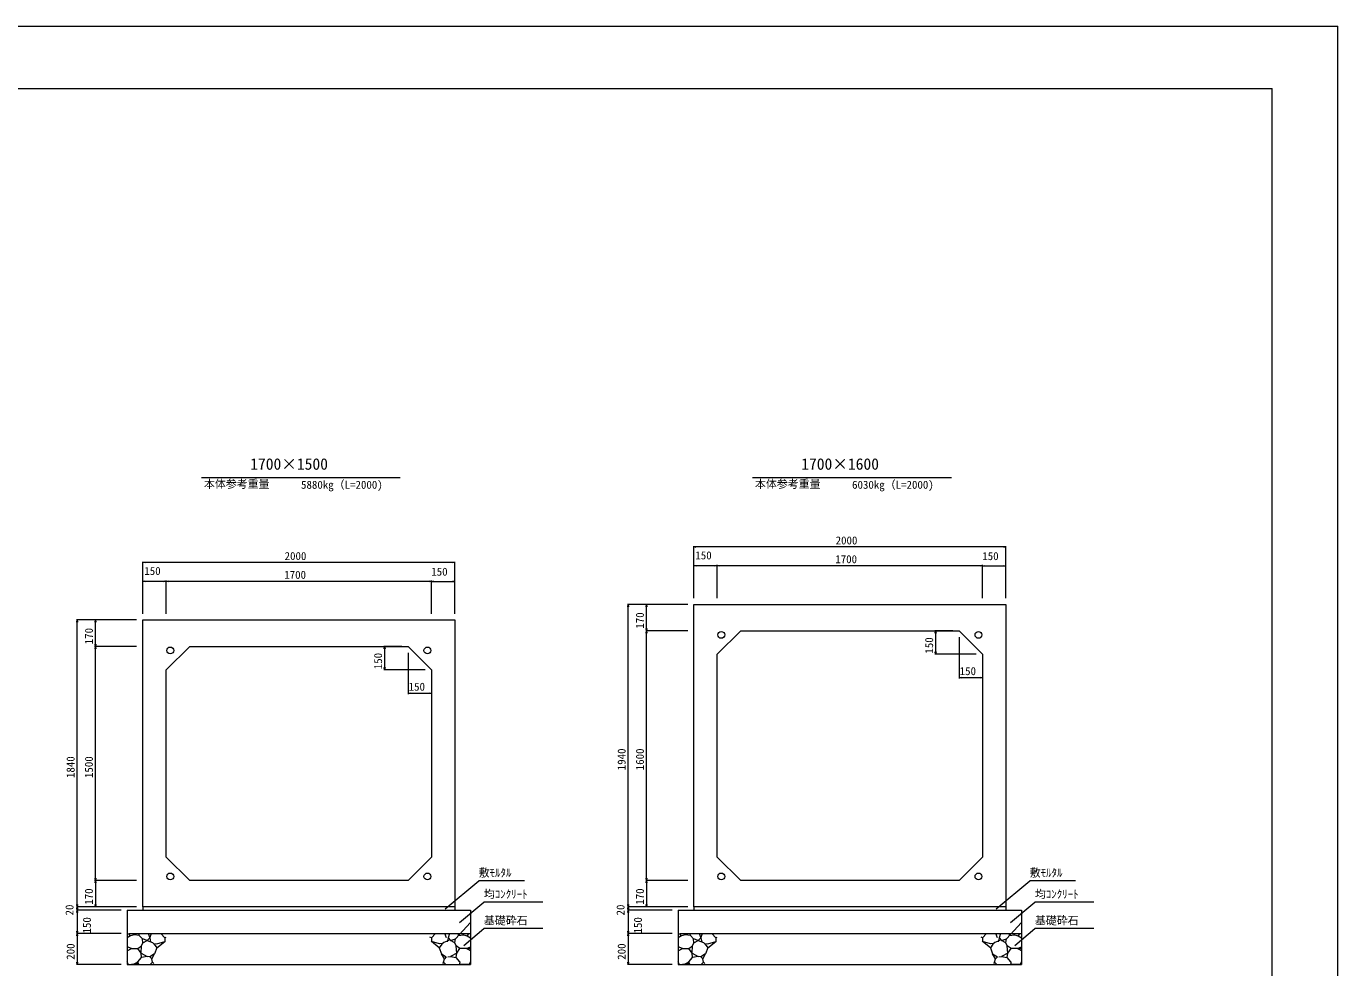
# Model space of a CAD drawing. Units: millimetres on the paper. Extents: x 0 to 841, y 0 to 594.
# Drawn here: x 420.5 to 841, y 292.2 to 594 of the extents above; entities that cross this region are included whole.
import ezdxf
from ezdxf.enums import TextEntityAlignment as Align

# ---------------------------------------------------------------- set-up
doc = ezdxf.new("R2010")
doc.units = ezdxf.units.MM
for name, color, linetype, lineweight in [('0_2', 7, 'Continuous', 9), ('D-STR-DIM（寸法）', 7, 'Continuous', 18), ('D-STR-HTXT（旗揚げ）', 4, 'Continuous', 18), ('D-STR-STR1（構造物）', 7, 'Continuous', 18), ('D-STR-STRn（構造物）', 5, 'Continuous', 18), ('D-STR（構造物外形線）', 1, 'Continuous', 18), ('D-TTL(外枠）', 2, 'Continuous', 18), ('DEFPOINTS_3', 8, 'Continuous', 18)]:
    doc.layers.add(name, color=color, linetype=linetype, lineweight=lineweight)
doc.layers.add('D-STR-TXT（文字）', color=7, linetype='Continuous')
doc.styles.add('ＭＳ ゴシック', font='')
doc.styles.get('ＭＳ ゴシック').set_extended_font_data('MS Gothic')

msp = doc.modelspace()

# ---------------------------------------------------------------- linework, layer by layer
at = {"layer": '0_2'}
for p, q in [((634.574, 427.057), (635.324, 427.182)), ((635.324, 426.932), (634.574, 427.057)), ((733.824, 427.182), (734.574, 427.057)), ((734.574, 427.057), (733.824, 426.932)), ((457.906, 422.057), (458.656, 422.182)), ((458.656, 421.932), (457.906, 422.057)), ((557.156, 422.182), (557.906, 422.057)), ((557.906, 422.057), (557.156, 421.932)), ((634.574, 421.041), (635.324, 421.166)), ((635.324, 420.916), (634.574, 421.041)), ((641.324, 421.166), (642.074, 421.041)), ((642.074, 421.041), (641.324, 420.916)), ((642.074, 421.041), (642.824, 421.166)), ((642.824, 420.916), (642.074, 421.041)), ((726.324, 421.166), (727.074, 421.041)), ((727.074, 421.041), (726.324, 420.916)), ((727.074, 421.041), (727.824, 421.166)), ((727.824, 420.916), (727.074, 421.041)), ((733.824, 421.166), (734.574, 421.041)), ((734.574, 421.041), (733.824, 420.916)), ((457.906, 416.041), (458.656, 416.166)), ((458.656, 415.916), (457.906, 416.041)), ((464.656, 416.166), (465.406, 416.041)), ((465.406, 416.041), (464.656, 415.916)), ((465.406, 416.041), (466.156, 416.166)), ((466.156, 415.916), (465.406, 416.041)), ((549.656, 416.166), (550.406, 416.041)), ((550.406, 416.041), (549.656, 415.916)), ((550.406, 416.041), (551.156, 416.166)), ((551.156, 415.916), (550.406, 416.041)), ((557.156, 416.166), (557.906, 416.041)), ((557.906, 416.041), (557.156, 415.916)), ((613.363, 407.916), (613.488, 408.666)), ((613.488, 408.666), (613.613, 407.916)), ((619.228, 407.916), (619.353, 408.666)), ((619.353, 408.666), (619.478, 407.916)), ((436.695, 402.916), (436.82, 403.666)), ((436.82, 403.666), (436.945, 402.916)), ((442.56, 402.916), (442.685, 403.666)), ((442.685, 403.666), (442.81, 402.916)), ((619.353, 400.166), (619.228, 400.916)), ((619.228, 399.416), (619.353, 400.166)), ((619.478, 400.916), (619.353, 400.166)), ((619.353, 400.166), (619.478, 399.416)), ((711.949, 399.416), (712.074, 400.166)), ((712.074, 400.166), (712.199, 399.416)), ((442.685, 395.166), (442.56, 395.916)), ((442.81, 395.916), (442.685, 395.166)), ((442.56, 394.416), (442.685, 395.166)), ((442.685, 395.166), (442.81, 394.416)), ((535.281, 394.416), (535.406, 395.166)), ((535.406, 395.166), (535.531, 394.416)), ((712.074, 392.666), (711.949, 393.416)), ((712.199, 393.416), (712.074, 392.666)), ((535.406, 387.666), (535.281, 388.416)), ((535.531, 388.416), (535.406, 387.666)), ((719.574, 385.166), (720.324, 385.291)), ((720.324, 385.041), (719.574, 385.166)), ((726.324, 385.291), (727.074, 385.166)), ((727.074, 385.166), (726.324, 385.041)), ((542.906, 380.166), (543.656, 380.291)), ((543.656, 380.041), (542.906, 380.166)), ((549.656, 380.291), (550.406, 380.166)), ((550.406, 380.166), (549.656, 380.041)), ((442.685, 320.166), (442.56, 320.916)), ((442.56, 319.416), (442.685, 320.166)), ((442.81, 320.916), (442.685, 320.166)), ((442.685, 320.166), (442.81, 319.416)), ((619.353, 320.166), (619.228, 320.916)), ((619.228, 319.416), (619.353, 320.166)), ((619.478, 320.916), (619.353, 320.166)), ((619.353, 320.166), (619.478, 319.416)), ((436.82, 311.666), (436.695, 312.416)), ((436.695, 310.916), (436.82, 311.666)), ((436.82, 310.666), (436.695, 311.416)), ((436.945, 312.416), (436.82, 311.666)), ((436.82, 311.666), (436.945, 310.916)), ((436.945, 311.416), (436.82, 310.666)), ((442.685, 311.666), (442.56, 312.416)), ((442.81, 312.416), (442.685, 311.666)), ((613.488, 311.666), (613.363, 312.416)), ((613.363, 310.916), (613.488, 311.666)), ((613.488, 310.666), (613.363, 311.416)), ((613.613, 312.416), (613.488, 311.666)), ((613.488, 311.666), (613.613, 310.916)), ((613.613, 311.416), (613.488, 310.666)), ((619.353, 311.666), (619.228, 312.416)), ((619.478, 312.416), (619.353, 311.666)), ((436.695, 309.916), (436.82, 310.666)), ((436.82, 310.666), (436.945, 309.916)), ((613.363, 309.916), (613.488, 310.666)), ((613.488, 310.666), (613.613, 309.916)), ((436.82, 303.166), (436.695, 303.916)), ((436.695, 302.416), (436.82, 303.166)), ((436.945, 303.916), (436.82, 303.166)), ((436.82, 303.166), (436.945, 302.416)), ((613.488, 303.166), (613.363, 303.916)), ((613.363, 302.416), (613.488, 303.166)), ((613.613, 303.916), (613.488, 303.166)), ((613.488, 303.166), (613.613, 302.416)), ((436.82, 293.166), (436.695, 293.916)), ((436.945, 293.916), (436.82, 293.166)), ((613.488, 293.166), (613.363, 293.916)), ((613.613, 293.916), (613.488, 293.166))]:
    msp.add_line(p, q, dxfattribs=at)
at = {"layer": '0_2', "color": 9, "lineweight": 18}
for p, q in [((634.574, 427.057), (634.674, 427.057)), ((734.574, 427.057), (734.474, 427.057)), ((457.906, 422.057), (458.006, 422.057)), ((557.906, 422.057), (557.806, 422.057)), ((634.574, 421.041), (634.674, 421.041)), ((642.074, 421.041), (641.974, 421.041)), ((642.074, 421.041), (642.174, 421.041)), ((727.074, 421.041), (726.974, 421.041)), ((727.074, 421.041), (727.174, 421.041)), ((734.574, 421.041), (734.474, 421.041)), ((457.906, 416.041), (458.006, 416.041)), ((465.406, 416.041), (465.306, 416.041)), ((465.406, 416.041), (465.506, 416.041)), ((550.406, 416.041), (550.306, 416.041)), ((550.406, 416.041), (550.506, 416.041)), ((557.906, 416.041), (557.806, 416.041)), ((613.488, 408.666), (613.488, 408.566)), ((619.353, 408.666), (619.353, 408.566)), ((436.82, 403.666), (436.82, 403.566)), ((442.685, 403.666), (442.685, 403.566)), ((619.353, 400.166), (619.353, 400.266)), ((619.353, 400.166), (619.353, 400.066)), ((712.074, 400.166), (712.074, 400.066)), ((442.685, 395.166), (442.685, 395.266)), ((442.685, 395.166), (442.685, 395.066)), ((535.406, 395.166), (535.406, 395.066)), ((712.074, 392.666), (712.074, 392.766)), ((535.406, 387.666), (535.406, 387.766)), ((719.574, 385.166), (719.674, 385.166)), ((727.074, 385.166), (726.974, 385.166)), ((542.906, 380.166), (543.006, 380.166)), ((550.406, 380.166), (550.306, 380.166)), ((442.685, 320.166), (442.685, 320.266)), ((442.685, 320.166), (442.685, 320.066)), ((619.353, 320.166), (619.353, 320.266)), ((619.353, 320.166), (619.353, 320.066)), ((436.82, 311.666), (436.82, 311.766)), ((436.82, 311.666), (436.82, 311.566)), ((442.685, 311.666), (442.685, 311.766)), ((613.488, 311.666), (613.488, 311.766)), ((613.488, 311.666), (613.488, 311.566)), ((619.353, 311.666), (619.353, 311.766)), ((436.82, 310.666), (436.82, 310.766)), ((436.82, 310.666), (436.82, 310.566)), ((613.488, 310.666), (613.488, 310.766)), ((613.488, 310.666), (613.488, 310.566)), ((436.82, 303.166), (436.82, 303.266)), ((436.82, 303.166), (436.82, 303.066)), ((613.488, 303.166), (613.488, 303.266)), ((613.488, 303.166), (613.488, 303.066)), ((436.82, 293.166), (436.82, 293.266)), ((613.488, 293.166), (613.488, 293.266))]:
    msp.add_line(p, q, dxfattribs=at)
at = {"layer": 'D-STR-DIM（寸法）'}
for p, q in [((634.574, 410.666), (634.574, 427.307)), ((734.474, 427.057), (634.674, 427.057)), ((734.574, 410.666), (734.574, 427.307)), ((457.906, 405.666), (457.906, 422.307)), ((557.806, 422.057), (458.006, 422.057)), ((557.906, 405.666), (557.906, 422.307)), ((641.974, 421.041), (634.674, 421.041)), ((642.074, 410.666), (642.074, 421.291)), ((726.974, 421.041), (642.174, 421.041)), ((727.074, 410.666), (727.074, 421.291)), ((727.174, 421.041), (734.474, 421.041)), ((465.306, 416.041), (458.006, 416.041)), ((465.406, 405.666), (465.406, 416.291)), ((550.306, 416.041), (465.506, 416.041)), ((550.406, 405.666), (550.406, 416.291)), ((550.506, 416.041), (557.806, 416.041)), ((632.574, 408.666), (613.238, 408.666)), ((613.488, 311.766), (613.488, 408.566)), ((619.353, 400.266), (619.353, 408.566)), ((455.906, 403.666), (436.57, 403.666)), ((436.82, 311.766), (436.82, 403.566)), ((442.685, 395.266), (442.685, 403.566)), ((632.574, 400.166), (619.103, 400.166)), ((619.353, 320.266), (619.353, 400.066)), ((717.574, 400.166), (711.824, 400.166)), ((712.074, 400.066), (712.074, 392.766)), ((719.574, 398.166), (719.574, 384.916)), ((455.906, 395.166), (442.435, 395.166)), ((442.685, 320.266), (442.685, 395.066)), ((540.906, 395.166), (535.156, 395.166)), ((535.406, 395.066), (535.406, 387.766)), ((542.906, 393.166), (542.906, 379.916)), ((725.074, 392.666), (711.824, 392.666)), ((548.406, 387.666), (535.156, 387.666)), ((727.074, 390.666), (727.074, 384.916)), ((550.406, 385.666), (550.406, 379.916)), ((719.674, 385.166), (726.974, 385.166)), ((543.006, 380.166), (550.306, 380.166)), ((455.906, 320.166), (442.435, 320.166)), ((442.685, 320.066), (442.685, 311.766)), ((632.574, 320.166), (619.103, 320.166)), ((619.353, 320.066), (619.353, 311.766)), ((455.906, 311.666), (436.57, 311.666)), ((455.906, 311.666), (436.57, 311.666)), ((436.82, 311.566), (436.82, 310.766)), ((632.574, 311.666), (613.238, 311.666)), ((632.574, 311.666), (613.238, 311.666)), ((613.488, 311.566), (613.488, 310.766)), ((450.906, 310.666), (436.57, 310.666)), ((436.82, 310.566), (436.82, 303.266)), ((627.574, 310.666), (613.238, 310.666)), ((613.488, 310.566), (613.488, 303.266)), ((450.906, 303.166), (436.57, 303.166)), ((436.82, 303.066), (436.82, 293.266)), ((627.574, 303.166), (613.238, 303.166)), ((613.488, 303.066), (613.488, 293.266)), ((450.906, 293.166), (436.57, 293.166)), ((627.574, 293.166), (613.238, 293.166))]:
    msp.add_line(p, q, dxfattribs=at)
at = {"layer": 'D-STR-HTXT（旗揚げ）'}
for p, q in [((476.659, 449.282), (540.442, 449.282)), ((653.326, 449.282), (717.11, 449.282)), ((554.84, 311.068), (565.573, 320.086)), ((580.234, 320.086), (565.573, 320.086)), ((731.507, 311.068), (742.24, 320.086)), ((756.902, 320.086), (742.24, 320.086)), ((559.432, 306.653), (567.231, 313.206)), ((586.157, 313.206), (567.231, 313.206)), ((736.099, 306.653), (743.899, 313.206)), ((762.824, 313.206), (743.899, 313.206)), ((560.757, 299.313), (567.231, 304.753)), ((586.094, 304.753), (567.231, 304.753)), ((737.425, 299.313), (743.899, 304.753)), ((762.762, 304.753), (743.899, 304.753))]:
    msp.add_line(p, q, dxfattribs=at)
at = {"layer": 'D-STR-STR1（構造物）'}
for centre in [(643.349, 398.891), (725.799, 398.891), (466.682, 393.891), (549.131, 393.891), (466.682, 321.441), (549.131, 321.441), (643.349, 321.441), (725.799, 321.441)]:
    msp.add_circle(centre, 1.1, dxfattribs=at)
at = {"layer": 'D-STR-STRn（構造物）'}
for p, q in [((457.906, 311.666), (457.906, 310.666)), ((557.906, 311.666), (557.906, 310.666)), ((634.574, 311.666), (634.574, 310.666)), ((734.574, 311.666), (734.574, 310.666)), ((452.906, 310.666), (562.906, 310.666)), ((452.906, 310.666), (452.906, 293.166)), ((562.906, 310.666), (562.906, 293.166)), ((629.574, 310.666), (739.574, 310.666)), ((629.574, 310.666), (629.574, 293.166)), ((739.574, 310.666), (739.574, 293.166)), ((453.971, 302.376), (453.307, 303.166)), ((453.406, 303.166), (562.906, 303.166)), ((455.141, 302.753), (455.523, 303.166)), ((456.757, 302.493), (456.721, 303.166)), ((459.628, 303.166), (460.083, 301.73)), ((460.083, 301.73), (460.642, 303.166)), ((463.631, 303.166), (464.924, 301.725)), ((551.682, 303.166), (550.389, 301.725)), ((555.23, 301.73), (554.67, 303.166)), ((556.185, 303.166), (555.73, 301.73)), ((558.081, 301.43), (562.906, 306.69)), ((559.056, 302.493), (559.092, 303.166)), ((560.672, 302.753), (560.289, 303.166)), ((561.842, 302.376), (562.505, 303.166)), ((630.638, 302.376), (629.975, 303.166)), ((630.074, 303.166), (739.574, 303.166)), ((631.809, 302.753), (632.191, 303.166)), ((633.425, 302.493), (633.388, 303.166)), ((636.296, 303.166), (636.75, 301.73)), ((636.75, 301.73), (637.31, 303.166)), ((640.299, 303.166), (641.592, 301.725)), ((728.349, 303.166), (727.057, 301.725)), ((731.898, 301.73), (731.338, 303.166)), ((732.852, 303.166), (732.398, 301.73)), ((734.748, 301.43), (739.574, 306.69)), ((735.723, 302.493), (735.76, 303.166)), ((737.34, 302.753), (736.957, 303.166)), ((738.51, 302.376), (739.173, 303.166)), ((453.971, 302.376), (452.906, 301.749)), ((454.203, 298.347), (452.906, 298.893)), ((455.141, 302.753), (453.971, 302.376)), ((456.757, 302.493), (455.141, 302.753)), ((456.239, 298.313), (457.439, 299.246)), ((457.732, 301.43), (456.757, 302.493)), ((457.297, 296.845), (457.439, 299.246)), ((457.439, 299.246), (457.91, 300.19)), ((457.91, 300.19), (457.732, 301.43)), ((459.279, 300.898), (457.732, 301.43)), ((457.91, 300.19), (459.279, 300.898)), ((460.083, 301.73), (459.279, 300.898)), ((459.279, 300.898), (460.932, 300.286)), ((460.083, 301.73), (460.395, 300.484)), ((460.932, 300.286), (461.545, 299.704)), ((461.238, 299.995), (462.361, 299.887)), ((461.545, 299.704), (462.371, 298.603)), ((462.371, 298.603), (461.644, 296.66)), ((462.361, 299.887), (464.924, 300.543)), ((462.371, 298.603), (464.924, 300.543)), ((464.924, 301.725), (465.361, 301.944)), ((464.924, 301.725), (464.924, 300.543)), ((464.924, 300.543), (464.974, 300.532)), ((550.389, 301.725), (549.952, 301.944)), ((550.389, 300.543), (550.339, 300.532)), ((550.389, 301.725), (550.389, 300.543)), ((552.952, 299.887), (550.389, 300.543)), ((552.941, 298.603), (550.389, 300.543)), ((553.768, 299.704), (552.941, 298.603)), ((552.941, 298.603), (553.669, 296.66)), ((554.074, 299.995), (552.952, 299.887)), ((554.381, 300.286), (553.768, 299.704)), ((556.034, 300.898), (554.381, 300.286)), ((555.73, 301.73), (555.418, 300.484)), ((555.73, 301.73), (556.534, 300.898)), ((556.534, 300.898), (558.081, 301.43)), ((557.903, 300.19), (556.534, 300.898)), ((557.903, 300.19), (558.081, 301.43)), ((558.374, 299.246), (557.903, 300.19)), ((558.516, 296.845), (558.374, 299.246)), ((559.573, 298.313), (558.374, 299.246)), ((559.056, 302.493), (560.672, 302.753)), ((560.672, 302.753), (561.842, 302.376)), ((561.61, 298.347), (562.906, 298.893)), ((561.842, 302.376), (562.906, 301.749)), ((630.638, 302.376), (629.574, 301.749)), ((630.87, 298.347), (629.574, 298.893)), ((631.809, 302.753), (630.638, 302.376)), ((633.425, 302.493), (631.809, 302.753)), ((632.907, 298.313), (634.107, 299.246)), ((634.4, 301.43), (633.425, 302.493)), ((633.965, 296.845), (634.107, 299.246)), ((634.107, 299.246), (634.577, 300.19)), ((634.577, 300.19), (634.4, 301.43)), ((635.946, 300.898), (634.4, 301.43)), ((634.577, 300.19), (635.946, 300.898)), ((636.75, 301.73), (635.946, 300.898)), ((635.946, 300.898), (637.6, 300.286)), ((636.75, 301.73), (637.063, 300.484)), ((637.6, 300.286), (638.212, 299.704)), ((637.906, 299.995), (639.028, 299.887)), ((638.212, 299.704), (639.039, 298.603)), ((639.039, 298.603), (638.312, 296.66)), ((639.028, 299.887), (641.592, 300.543)), ((639.039, 298.603), (641.592, 300.543)), ((641.592, 301.725), (642.029, 301.944)), ((641.592, 301.725), (641.592, 300.543)), ((641.592, 300.543), (641.642, 300.532)), ((727.057, 301.725), (726.619, 301.944)), ((727.057, 300.543), (727.006, 300.532)), ((727.057, 301.725), (727.057, 300.543)), ((729.62, 299.887), (727.057, 300.543)), ((729.609, 298.603), (727.057, 300.543)), ((730.436, 299.704), (729.609, 298.603)), ((729.609, 298.603), (730.336, 296.66)), ((730.742, 299.995), (729.62, 299.887)), ((731.048, 300.286), (730.436, 299.704)), ((732.702, 300.898), (731.048, 300.286)), ((732.398, 301.73), (732.085, 300.484)), ((732.398, 301.73), (733.202, 300.898)), ((733.202, 300.898), (734.748, 301.43)), ((734.571, 300.19), (733.202, 300.898)), ((734.571, 300.19), (734.748, 301.43)), ((735.042, 299.246), (734.571, 300.19)), ((735.183, 296.845), (735.042, 299.246)), ((736.241, 298.313), (735.042, 299.246)), ((735.723, 302.493), (737.34, 302.753)), ((737.34, 302.753), (738.51, 302.376)), ((738.278, 298.347), (739.574, 298.893)), ((738.51, 302.376), (739.574, 301.749)), ((452.906, 297.61), (454.203, 298.347)), ((454.203, 298.347), (456.239, 298.313)), ((457.297, 296.845), (456.239, 298.313)), ((456.324, 294.098), (457.424, 295.493)), ((457.424, 295.493), (457.297, 296.845)), ((457.297, 296.845), (459.283, 295.77)), ((459.283, 295.77), (457.424, 295.493)), ((460.123, 295.707), (459.283, 295.77)), ((461.644, 296.66), (460.123, 295.707)), ((460.123, 295.707), (460.755, 295.058)), ((460.755, 295.058), (461.644, 296.66)), ((460.993, 293.919), (460.755, 295.058)), ((554.557, 295.058), (553.669, 296.66)), ((553.669, 296.66), (555.19, 295.707)), ((554.32, 293.919), (554.557, 295.058)), ((555.19, 295.707), (554.557, 295.058)), ((555.69, 295.707), (556.529, 295.77)), ((558.516, 296.845), (556.529, 295.77)), ((556.529, 295.77), (558.389, 295.493)), ((558.389, 295.493), (558.516, 296.845)), ((559.489, 294.098), (558.389, 295.493)), ((558.516, 296.845), (559.573, 298.313)), ((562.906, 298.369), (559.573, 298.313)), ((562.906, 297.61), (561.61, 298.347)), ((629.574, 297.61), (630.87, 298.347)), ((630.87, 298.347), (632.907, 298.313)), ((633.965, 296.845), (632.907, 298.313)), ((632.992, 294.098), (634.092, 295.493)), ((634.092, 295.493), (633.965, 296.845)), ((633.965, 296.845), (635.951, 295.77)), ((635.951, 295.77), (634.092, 295.493)), ((636.79, 295.707), (635.951, 295.77)), ((638.312, 296.66), (636.79, 295.707)), ((636.79, 295.707), (637.423, 295.058)), ((637.423, 295.058), (638.312, 296.66)), ((637.661, 293.919), (637.423, 295.058)), ((731.225, 295.058), (730.336, 296.66)), ((730.336, 296.66), (731.858, 295.707)), ((730.988, 293.919), (731.225, 295.058)), ((731.858, 295.707), (731.225, 295.058)), ((732.358, 295.707), (733.197, 295.77)), ((735.183, 296.845), (733.197, 295.77)), ((733.197, 295.77), (735.057, 295.493)), ((735.057, 295.493), (735.183, 296.845)), ((736.156, 294.098), (735.057, 295.493)), ((735.183, 296.845), (736.241, 298.313)), ((739.574, 298.369), (736.241, 298.313)), ((739.574, 297.61), (738.278, 298.347)), ((453.333, 293.166), (452.906, 294.056)), ((452.906, 293.166), (562.906, 293.166)), ((454.96, 293.35), (454.201, 293.166)), ((454.96, 293.35), (456.324, 294.098)), ((456.217, 293.396), (454.96, 293.35)), ((456.742, 293.166), (456.217, 293.396)), ((456.324, 294.098), (456.35, 293.401)), ((460.239, 293.166), (460.993, 293.919)), ((460.993, 293.919), (461.383, 293.556)), ((554.32, 293.919), (553.93, 293.556)), ((555.074, 293.166), (554.32, 293.919)), ((559.071, 293.166), (559.596, 293.396)), ((559.489, 294.098), (559.463, 293.401)), ((559.596, 293.396), (562.906, 293.274)), ((560.853, 293.35), (561.612, 293.166)), ((562.48, 293.166), (562.906, 294.056)), ((630.001, 293.166), (629.574, 294.056)), ((629.574, 293.166), (739.574, 293.166)), ((631.627, 293.35), (630.869, 293.166)), ((631.627, 293.35), (632.992, 294.098)), ((632.884, 293.396), (631.627, 293.35)), ((633.409, 293.166), (632.884, 293.396)), ((632.992, 294.098), (633.018, 293.401)), ((636.907, 293.166), (637.661, 293.919)), ((637.661, 293.919), (638.051, 293.556)), ((730.988, 293.919), (730.598, 293.556)), ((731.741, 293.166), (730.988, 293.919)), ((735.739, 293.166), (736.264, 293.396)), ((736.156, 294.098), (736.131, 293.401)), ((736.264, 293.396), (739.574, 293.274)), ((737.521, 293.35), (738.279, 293.166)), ((739.147, 293.166), (739.574, 294.056))]:
    msp.add_line(p, q, dxfattribs=at)
at = {"layer": 'D-STR（構造物外形線）'}
for p, q in [((634.574, 408.666), (734.574, 408.666)), ((634.574, 311.666), (634.574, 408.666)), ((734.574, 408.666), (734.574, 311.666)), ((457.906, 403.666), (557.906, 403.666)), ((457.906, 311.666), (457.906, 403.666)), ((557.906, 403.666), (557.906, 311.666)), ((642.074, 392.666), (649.574, 400.166)), ((649.574, 400.166), (719.574, 400.166)), ((719.574, 400.166), (727.074, 392.666)), ((465.406, 387.666), (472.906, 395.166)), ((472.906, 395.166), (542.906, 395.166)), ((542.906, 395.166), (550.406, 387.666)), ((642.074, 327.666), (642.074, 392.666)), ((727.074, 392.666), (727.074, 327.666)), ((465.406, 327.666), (465.406, 387.666)), ((550.406, 387.666), (550.406, 327.666)), ((472.906, 320.166), (465.406, 327.666)), ((550.406, 327.666), (542.906, 320.166)), ((649.574, 320.166), (642.074, 327.666)), ((727.074, 327.666), (719.574, 320.166)), ((542.906, 320.166), (472.906, 320.166)), ((719.574, 320.166), (649.574, 320.166)), ((557.906, 311.666), (457.906, 311.666)), ((734.574, 311.666), (634.574, 311.666))]:
    msp.add_line(p, q, dxfattribs=at)
at = {"layer": 'D-TTL(外枠）'}
for p in [(25, 574), (820, 20)]:
    msp.add_line(p, (820, 574), dxfattribs=at)
at = {"layer": 'DEFPOINTS_3'}
for p in [(0, 594), (841, 0)]:
    msp.add_line(p, (841, 594), dxfattribs=at)

# ---------------------------------------------------------------- texts
at = {"layer": 'D-STR-DIM（寸法）', "style": 'ＭＳ ゴシック'}
for s, p in [('2000', (680.008, 427.107)), ('2000', (503.34, 422.107)), ('150', (635.03, 422.32)), ('150', (727.03, 422.087)), ('150', (458.362, 417.32)), ('1700', (679.893, 421.091)), ('1700', (503.225, 416.091)), ('150', (550.362, 417.087)), ('150', (719.78, 385.216)), ('150', (543.112, 380.216))]:
    msp.add_text(s, height=2.566, dxfattribs=at).set_placement(p, align=Align.BOTTOM_LEFT)
for s, p in [('170', (619.303, 400.872)), ('170', (442.635, 395.872)), ('150', (712.024, 392.872)), ('150', (535.356, 387.872)), ('1940', (613.438, 355.485)), ('1600', (619.303, 355.485)), ('1840', (436.77, 352.985)), ('1500', (442.635, 352.985)), ('170', (442.635, 312.372)), ('170', (619.303, 312.372)), ('20', (436.425, 308.939)), ('20', (613.093, 308.939)), ('150', (442.006, 303.151)), ('150', (618.674, 303.151)), ('200', (436.77, 294.737)), ('200', (613.438, 294.737))]:
    msp.add_text(s, height=2.566, rotation=90, dxfattribs=at).set_placement(p, align=Align.BOTTOM_LEFT)
at = {"layer": 'D-STR-TXT（文字）', "style": 'ＭＳ ゴシック'}
for s, height, p in [('1700×1500', 3.666, (492.307, 450.731)), ('1700×1600', 3.666, (668.974, 450.731)), ('本体参考重量', 2.566, (477.489, 445.215)), ('5880kg（L=2000)', 2.566, (508.609, 444.952)), ('本体参考重量', 2.566, (654.157, 445.215)), ('6030kg（L=2000)', 2.566, (685.277, 444.952)), ('敷ﾓﾙﾀﾙ', 2.566, (565.573, 320.586)), ('敷ﾓﾙﾀﾙ', 2.566, (742.24, 320.586)), ('均ｺﾝｸﾘｰﾄ', 2.566, (567.231, 313.706)), ('均ｺﾝｸﾘｰﾄ', 2.566, (743.899, 313.706)), ('基礎砕石', 2.566, (567.231, 305.253)), ('基礎砕石', 2.566, (743.899, 305.253))]:
    msp.add_text(s, height=height, dxfattribs=at).set_placement(p, align=Align.BOTTOM_LEFT)

doc.saveas('drawing.dxf')
